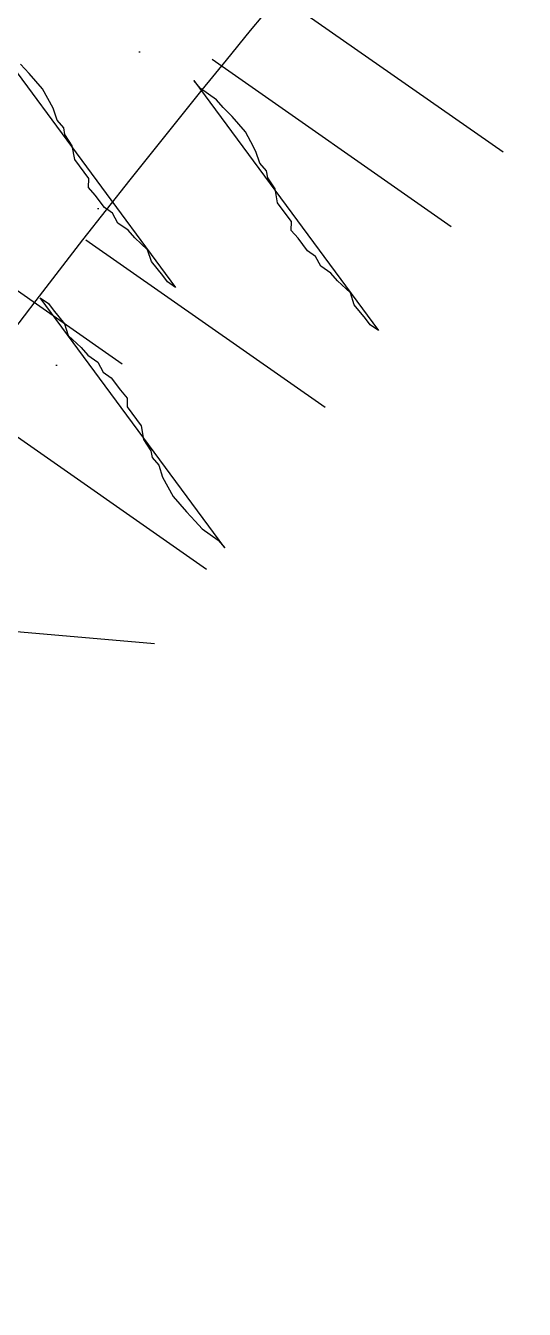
# Model space of a CAD drawing. Extents: x 3694 to 117786, y 20013 to 108631.
# Drawn here: x 25941.9 to 25976.3, y 33160 to 33248.5 of the extents above; entities that cross this region are included whole.
import ezdxf

# ---------------------------------------------------------------- set-up
doc = ezdxf.new("R2010")
doc.units = 0
doc.header["$LTSCALE"] = 1000
doc.header["$MEASUREMENT"] = 0
doc.layers.add('家具', color=253, linetype='Continuous')

msp = doc.modelspace()

# ---------------------------------------------------------------- hatches: boundary and pattern name
at = {"layer": '家具'}
h = msp.add_hatch(dxfattribs=at)
h.set_pattern_fill('DOTS', color=8, scale=335.28, angle=-90, style=0)
h.set_pattern_definition([(270, (-1566.307, 12540.708), (-20.955, -10.4775), [0, -20.955])])
edge = h.paths.add_edge_path()
edge.add_spline(control_points=[(25662.777, 31423.875), (25660.953, 31432.931), (25659.17, 31441.962), (25653.734, 31470.369), (25650.301, 31489.66), (25644.358, 31528.062), (25641.902, 31547.102), (25637.306, 31591.673), (25635.43, 31617.278), (25630.671, 31694.982), (25628.646, 31748.087), (25621.734, 31828.789), (25618.792, 31855.841), (25612.716, 31896.461), (25610.413, 31910.007), (25605.131, 31937.078), (25602.127, 31950.665), (25594.767, 31980.141), (25590.333, 31995.866), (25582.625, 32021.996), (25579.416, 32032.546), (25576.24, 32042.985)], knot_values=[0.007594, 0.007594, 0.007594, 0.007594, 1.009332, 1.009332, 3.166904, 3.166904, 5.324476, 5.324476, 8.146714, 8.146714, 13.786985, 13.786985, 16.607121, 16.607121, 18.017189, 18.017189, 19.427256, 19.427256, 21.1184, 21.1184, 22.28816, 22.28816, 22.28816, 22.28816], degree=3, periodic=0)
edge.add_ellipse((27492.811, 32604.789), major_axis=(-1412.244, 1412.244), ratio=1, start_angle=48.557148, end_angle=61.337437, ccw=False)
edge.add_ellipse((27492.811, 32356.958), major_axis=(-1412.244, 1412.244), ratio=1, start_angle=28.662563, end_angle=41.442852, ccw=False)
edge.add_spline(control_points=[(25576.24, 32918.763), (25579.416, 32929.201), (25582.625, 32939.752), (25590.333, 32965.882), (25594.767, 32981.607), (25602.127, 33011.082), (25605.131, 33024.669), (25610.413, 33051.74), (25612.716, 33065.287), (25618.792, 33105.906), (25621.734, 33132.958), (25626.823, 33192.378), (25628.665, 33224.642), (25630.386, 33256.515)], knot_values=[0.007594, 0.007594, 0.007594, 0.007594, 1.177354, 1.177354, 2.868498, 2.868498, 4.278566, 4.278566, 5.688634, 5.688634, 8.508769, 8.508769, 11.917873, 11.917873, 11.917873, 11.917873], degree=3, periodic=0)
edge.add_ellipse((25636.152, 33278.944), major_axis=(16.375, 16.375), ratio=1, start_angle=210.58246, end_angle=224.19648)
edge.add_ellipse((25771.723, 33642.901), major_axis=(-290.107, 290.107), ratio=1, start_angle=115.65651, end_angle=125.45708)
edge.add_ellipse((24991.425, 33119.497), major_axis=(-510.616, 510.616), ratio=1, start_angle=213.721551, end_angle=234.469816, ccw=False)
edge.add_ellipse((21224.429, 32647.692), major_axis=(-3173.046, 3173.046), ratio=1, start_angle=218.357975, end_angle=229.22468, ccw=False)
edge.add_ellipse((24683.472, 31745.345), major_axis=(-756.088, 756.088), ratio=1, start_angle=220.522212, end_angle=246.006973, ccw=False)
edge.add_ellipse((25763.129, 31635.847), major_axis=(-20.775, 20.775), ratio=1, start_angle=-17.31395, end_angle=60.65031)
edge.add_ellipse((26021.409, 31879.249), major_axis=(269.526, 269.526), ratio=1, start_angle=176.25132, end_angle=213.93034)
edge.add_ellipse((26296.874, 31659.291), major_axis=(-269.545, 269.545), ratio=1, start_angle=68.84747, end_angle=70.56357)
edge.add_ellipse((26012.173, 29992.039), major_axis=(1063.437, 1063.437), ratio=1, start_angle=47.255077, end_angle=54.694715)
edge.add_ellipse((25808.486, 31263.72), major_axis=(153.102, 153.102), ratio=1, start_angle=58.23516, end_angle=87.29579)
edge = h.paths.add_edge_path()
edge.add_ellipse((25722.494, 31307.444), major_axis=(-59.621, 59.621), ratio=1, start_angle=82.28214, end_angle=111.86653, ccw=False)
edge.add_ellipse((25771.286, 31335.437), major_axis=(99.196, 99.196), ratio=1, start_angle=154.31922, end_angle=169.30677, ccw=False)
edge.add_ellipse((25896.084, 32846.249), major_axis=(1116.039, 1116.039), ratio=1, start_angle=215.621951, end_angle=236.675883)
edge.add_spline(control_points=[(26215.496, 31300.59), (26215.694, 31298.404), (26216.548, 31288.817), (26217.136, 31278.805), (26217.991, 31269.406)], knot_values=[0, 0, 0, 0, 0.241803, 1.05283, 1.05283, 1.05283, 1.05283], degree=3, periodic=0)
edge.add_ellipse((26255.903, 31272.706), major_axis=(-26.909, 26.909), ratio=1, start_angle=49.72716, end_angle=121.22323)
edge.add_ellipse((25925.72, 35279.249), major_axis=(2868.191, 2868.191), ratio=1, start_angle=221.659547, end_angle=229.540688, ccw=False)
edge = h.paths.add_edge_path()
edge.add_ellipse((25722.494, 33654.304), major_axis=(59.621, 59.621), ratio=1, start_angle=68.13347, end_angle=97.71786, ccw=False)
edge.add_ellipse((25925.72, 29682.499), major_axis=(-2868.191, 2868.191), ratio=1, start_angle=310.455896, end_angle=318.340453, ccw=False)
edge.add_ellipse((26256.079, 33689.006), major_axis=(-26.909, 26.909), ratio=1, start_angle=-31.32365, end_angle=40.01653)
edge.add_spline(control_points=[(26218.167, 33692.312), (26217.831, 33688.615), (26217.556, 33685.18), (26217.31, 33681.917)], knot_values=[0, 0, 0, 0, 0.318986, 0.318986, 0.318986, 0.318986], degree=3, periodic=0)
edge.add_ellipse((25787.822, 30136.051), major_axis=(-2525.632, 2525.632), ratio=1, start_angle=-51.906227, end_angle=-42.875408)
edge = h.paths.add_edge_path()
edge.add_ellipse((25936.381, 33218.451), major_axis=(221.162, 221.162), ratio=1, start_angle=249.06802, end_angle=320.144, ccw=False)
edge.add_ellipse((25845.658, 32959.009), major_axis=(-155.448, 155.448), ratio=1, start_angle=155.11893, end_angle=218.17184, ccw=False)
edge.add_ellipse((26469.11, 32583.909), major_axis=(405.324, 405.324), ratio=1, start_angle=117.886425, end_angle=164.473767)
edge.add_ellipse((25759.097, 32002.767), major_axis=(258.823, 258.823), ratio=1, start_angle=319.49374, end_angle=369.80173, ccw=False)
edge.add_ellipse((26033.543, 31769.302), major_axis=(196.089, 196.089), ratio=1, start_angle=323.30763, end_angle=385.96152, ccw=False)
edge.add_ellipse((25947.612, 31313.071), major_axis=(433.678, 433.678), ratio=1, start_angle=340.121822, end_angle=369.018877, ccw=False)
edge.add_ellipse((10815.442, 32429.689), major_axis=(-11109.226, 11109.226), ratio=1, start_angle=221.285609, end_angle=221.8758327, ccw=False)
edge.add_spline(control_points=[(26493.258, 31411.896), (26486.23, 31411.454), (26479.085, 31411.354), (26471.579, 31411.634)], knot_values=[2.29351, 2.29351, 2.29351, 2.29351, 2.979733, 2.979733, 2.979733, 2.979733], degree=3, periodic=0)
edge.add_spline(control_points=[(26471.579, 31411.634), (26467.36, 31411.792), (26456.005, 31412.52), (26440.029, 31414.579), (26443.69, 31428.325), (26439.951, 31432.101), (26437.174, 31433.679)], knot_values=[2.979733, 2.979733, 2.979733, 2.979733, 3.365456, 3.990522, 4.278466, 4.605763, 4.605763, 4.605763, 4.605763], degree=3, periodic=0)
edge.add_spline(control_points=[(26437.174, 31433.679), (26434.388, 31435.261), (26430.808, 31436.41), (26427.229, 31437.558)], knot_values=[4.605763, 4.605763, 4.605763, 4.605763, 4.934211, 4.934211, 4.934211, 4.934211], degree=3, periodic=0)
edge.add_ellipse((26012.173, 29992.039), major_axis=(-1063.437, 1063.437), ratio=1, start_angle=-61.020506, end_angle=-52.795633)
edge.add_ellipse((26083.494, 31751.848), major_axis=(-212.583, 212.583), ratio=1, start_angle=161.18693, end_angle=194.36645)
edge.add_ellipse((26083.397, 31433.228), major_axis=(217.18, 217.18), ratio=1, start_angle=347.58973, end_angle=388.97478)
edge.add_ellipse((25731.362, 31559.842), major_axis=(331.087, 331.087), ratio=1, start_angle=336.10373, end_angle=362.15361)
edge.add_ellipse((26298.481, 31544.487), major_axis=(-308.614, 308.614), ratio=1, start_angle=-10.26045, end_angle=-2.05338)
edge.add_spline(control_points=[(26001.123, 31863.961), (25992.171, 31856.912), (25969.728, 31839.24), (25979.505, 31902.483), (25956.491, 31937.537), (25929.265, 31997.138), (25961.862, 32062.768), (25942.62, 32144.534), (25926.684, 32231.365), (25867.001, 32267.501), (25858.378, 32323.045), (25825.52, 32311.225), (25824.034, 32328.39), (25823.354, 32337.327)], knot_values=[28.726228, 28.726228, 28.726228, 28.726228, 29.65137, 31.045535, 32.970907, 34.80046, 37.537981, 40.132447, 43.737998, 46.299248, 47.538816, 48.20545, 48.984057, 48.984057, 48.984057, 48.984057], degree=3, periodic=0)
edge.add_ellipse((32110.242, 32499.066), major_axis=(-4446.972, 4446.972), ratio=1, start_angle=42.8462664, end_angle=46.4736959, ccw=False)
edge.add_spline(control_points=[(25825.716, 32735.411), (25827.118, 32749.297), (25830.295, 32773.805), (25873.863, 32804.819), (25894.591, 32873.398), (25930.041, 32937.043), (25918.779, 33008.53), (25955.538, 33031.184), (25987.898, 33118.038), (25988.469, 33096.799)], knot_values=[0, 0, 0, 0, 1.426784, 2.507846, 5.446644, 8.794162, 10.36551, 12.195062, 14.476347, 14.476347, 14.476347, 14.476347], degree=3, periodic=0)
edge.add_ellipse((25595.369, 33351.181), major_axis=(-331.087, 331.087), ratio=1, start_angle=192.09233, end_angle=216.81003)
edge.add_ellipse((25910.204, 33553.267), major_axis=(217.18, 217.18), ratio=1, start_angle=253.93898, end_angle=295.32403)
edge.add_ellipse((25981.505, 33242.728), major_axis=(-212.583, 212.583), ratio=1, start_angle=268.54731, end_angle=274.8553)
edge.add_ellipse((26015.71, 34854.622), major_axis=(-983.775, 983.775), ratio=1, start_angle=141.588156, end_angle=151.911973)
edge.add_spline(control_points=[(26420.433, 33523.522), (26425.943, 33525.33), (26431.453, 33527.138), (26434.042, 33530.521)], knot_values=[4.42753, 4.42753, 4.42753, 4.42753, 4.934211, 4.934211, 4.934211, 4.934211], degree=3, periodic=0)
edge.add_ellipse((25941.613, 33650.242), major_axis=(-358.343, 358.343), ratio=1, start_angle=172.18363, end_angle=211.33518, ccw=False)
h = msp.add_hatch(dxfattribs=at)
h.set_pattern_fill('DOTS', color=8, scale=178.816, angle=-75.176, style=0)
h.set_pattern_definition([(255.176, (7759.612, 27199.551), (-12.2337153, -2.5426225), [0, -11.176])])
edge = h.paths.add_edge_path(flags=17)
edge.add_ellipse((25774.302, 33090.612), major_axis=(-23.26, 23.26), ratio=1, start_angle=182.60537, end_angle=232.40163)
edge.add_ellipse((25890.194, 33110.435), major_axis=(59.905, 59.905), ratio=1, start_angle=145.60081, end_angle=189.34155)
edge.add_ellipse((25840.794, 33088.199), major_axis=(-32.95, 32.95), ratio=1, start_angle=70.09755, end_angle=135.01714, ccw=False)
edge = h.paths.add_edge_path(flags=17)
edge.add_ellipse((26482.876, 32815.345), major_axis=(481.375, 481.375), ratio=1, start_angle=115.588271, end_angle=116.322923, ccw=False)
edge.add_ellipse((25895.611, 33038.865), major_axis=(38.8, 38.8), ratio=1, start_angle=132.14226, end_angle=203.63661)
edge.add_ellipse((25868.368, 32967.638), major_axis=(-15.128, 15.128), ratio=1, start_angle=-64.82178, end_angle=72.18619)
edge.add_ellipse((25925.105, 33007.885), major_axis=(-64.198, 64.198), ratio=1, start_angle=28.71094, end_angle=78.43247, ccw=False)
edge = h.paths.add_edge_path()
edge.add_ellipse((26097.69, 32987.554), major_axis=(-242.037, 242.037), ratio=1, start_angle=-26.28459, end_angle=23.32578, ccw=False)
edge.add_spline(control_points=[(25987.859, 33311.747), (25997.22, 33316.078), (26009.133, 33321.589), (26015.995, 33313.951), (26017.253, 33311.973)], knot_values=[0, 0, 0, 0, 1.422385, 1.810205, 1.810205, 1.810205, 1.810205], degree=3, periodic=0)
edge.add_ellipse((26482.876, 32815.345), major_axis=(481.375, 481.375), ratio=1, start_angle=88.154505, end_angle=92.747363)
edge.add_ellipse((26068.388, 32980.85), major_axis=(216.102, 216.102), ratio=1, start_angle=62.01055, end_angle=113.1092)
edge.add_ellipse((26200.639, 32878.761), major_axis=(331.349, 331.349), ratio=1, start_angle=107.54703, end_angle=150.43255)
edge.add_ellipse((26734.63, 32591.753), major_axis=(706.377, 706.377), ratio=1, start_angle=125.649127, end_angle=128.253621)
edge.add_spline(control_points=[(25742.579, 32709.107), (25738.941, 32709.899), (25728.592, 32714.872), (25728.789, 32726.915), (25728.922, 32735.045)], knot_values=[0, 0, 0, 0, 0.581976, 1.791185, 1.791185, 1.791185, 1.791185], degree=3, periodic=0)
edge.add_ellipse((26227.638, 32861.201), major_axis=(-363.754, 363.754), ratio=1, start_angle=15.56956, end_angle=59.19578, ccw=False)
edge = h.paths.add_edge_path()
edge.add_spline(control_points=[(25770.765, 32721.979), (25765.222, 32716.199), (25757.517, 32708.166), (25745.694, 32708.429), (25742.579, 32709.107)], knot_values=[1.791185, 1.791185, 1.791185, 1.791185, 3.069002, 3.567392, 3.567392, 3.567392, 3.567392], degree=3, periodic=0)
edge.add_ellipse((26734.63, 32591.753), major_axis=(706.377, 706.377), ratio=1, start_angle=125.649127, end_angle=128.253621, ccw=False)
edge.add_ellipse((25518.623, 33078.033), major_axis=(281.069, 281.069), ratio=1, start_angle=260.40958, end_angle=304.1078)
edge.add_ellipse((25554.973, 33238.835), major_axis=(300.796, 300.796), ratio=1, start_angle=281.31824, end_angle=319.61926)
edge.add_ellipse((26482.876, 32815.345), major_axis=(-481.375, 481.375), ratio=1, start_angle=-1.845495, end_angle=2.747363, ccw=False)
edge.add_spline(control_points=[(26017.253, 33311.973), (26019.164, 33308.971), (26023.491, 33297.463), (26023.999, 33287.162), (26024.339, 33280.25)], knot_values=[1.810205, 1.810205, 1.810205, 1.810205, 2.398758, 3.598447, 3.598447, 3.598447, 3.598447], degree=3, periodic=0)
edge.add_ellipse((25636.171, 33260.917), major_axis=(-274.817, 274.817), ratio=1, start_angle=183.0275, end_angle=227.85133, ccw=False)
edge.add_ellipse((25621.126, 32986.963), major_axis=(-215.184, 215.184), ratio=1, start_angle=164.45369, end_angle=227.6435, ccw=False)

# ---------------------------------------------------------------- linework, layer by layer
at = {"layer": '家具', "color": 8, "linetype": 'Continuous'}
for p, q in [((25958.374, 33251.347, 0), (25974.877, 33239.815, 0)), ((25958.374, 33251.347, 0), (25974.877, 33239.815, 0)), ((25958.374, 33251.347, 0), (25974.877, 33239.815, 0)), ((25958.374, 33251.347, 0), (25974.877, 33239.815, 0)), ((25939.529, 33247.709, 0), (25952.274, 33230.471, 0)), ((25939.529, 33247.709, 0), (25952.274, 33230.471, 0)), ((25939.529, 33247.709, 0), (25952.274, 33230.471, 0)), ((25939.529, 33247.709, 0), (25952.274, 33230.471, 0)), ((25954.79, 33246.217, 0), (25971.292, 33234.685, 0)), ((25954.79, 33246.217, 0), (25971.292, 33234.685, 0)), ((25954.79, 33246.217, 0), (25971.292, 33234.685, 0)), ((25954.79, 33246.217, 0), (25971.292, 33234.685, 0)), ((25942.175, 33245.235, 0), (25941.573, 33245.864, 0)), ((25942.175, 33245.235, 0), (25941.573, 33245.864, 0)), ((25942.175, 33245.235, 0), (25941.573, 33245.864, 0)), ((25942.175, 33245.235, 0), (25941.573, 33245.864, 0)), ((25942.637, 33244.703, 0), (25942.175, 33245.235, 0)), ((25942.637, 33244.703, 0), (25942.175, 33245.235, 0)), ((25942.637, 33244.703, 0), (25942.175, 33245.235, 0)), ((25942.637, 33244.703, 0), (25942.175, 33245.235, 0)), ((25943.099, 33244.172, 0), (25942.637, 33244.703, 0)), ((25943.099, 33244.172, 0), (25942.637, 33244.703, 0)), ((25943.099, 33244.172, 0), (25942.637, 33244.703, 0)), ((25943.099, 33244.172, 0), (25942.637, 33244.703, 0)), ((25953.985, 33244.202, 0), (25953.523, 33244.733, 0)), ((25953.523, 33244.733, 0), (25966.267, 33227.495, 0)), ((25953.985, 33244.202, 0), (25953.523, 33244.733, 0)), ((25953.523, 33244.733, 0), (25966.267, 33227.495, 0)), ((25953.985, 33244.202, 0), (25953.523, 33244.733, 0)), ((25953.523, 33244.733, 0), (25966.267, 33227.495, 0)), ((25953.985, 33244.202, 0), (25953.523, 33244.733, 0)), ((25953.523, 33244.733, 0), (25966.267, 33227.495, 0)), ((25943.464, 33243.501, 0), (25943.099, 33244.172, 0)), ((25943.464, 33243.501, 0), (25943.099, 33244.172, 0)), ((25943.464, 33243.501, 0), (25943.099, 33244.172, 0)), ((25943.464, 33243.501, 0), (25943.099, 33244.172, 0)), ((25943.828, 33242.83, 0), (25943.464, 33243.501, 0)), ((25943.828, 33242.83, 0), (25943.464, 33243.501, 0)), ((25943.828, 33242.83, 0), (25943.464, 33243.501, 0)), ((25943.828, 33242.83, 0), (25943.464, 33243.501, 0)), ((25954.545, 33243.811, 0), (25953.985, 33244.202, 0)), ((25954.545, 33243.811, 0), (25953.985, 33244.202, 0)), ((25954.545, 33243.811, 0), (25953.985, 33244.202, 0)), ((25954.545, 33243.811, 0), (25953.985, 33244.202, 0)), ((25955.104, 33243.419, 0), (25954.545, 33243.811, 0)), ((25955.104, 33243.419, 0), (25954.545, 33243.811, 0)), ((25955.104, 33243.419, 0), (25954.545, 33243.811, 0)), ((25955.104, 33243.419, 0), (25954.545, 33243.811, 0)), ((25955.567, 33242.888, 0), (25955.104, 33243.419, 0)), ((25955.567, 33242.888, 0), (25955.104, 33243.419, 0)), ((25955.567, 33242.888, 0), (25955.104, 33243.419, 0)), ((25955.567, 33242.888, 0), (25955.104, 33243.419, 0)), ((25944.095, 33242.018, 0), (25943.828, 33242.83, 0)), ((25944.095, 33242.018, 0), (25943.828, 33242.83, 0)), ((25944.095, 33242.018, 0), (25943.828, 33242.83, 0)), ((25944.095, 33242.018, 0), (25943.828, 33242.83, 0)), ((25956.169, 33242.259, 0), (25955.567, 33242.888, 0)), ((25956.169, 33242.259, 0), (25955.567, 33242.888, 0)), ((25956.169, 33242.259, 0), (25955.567, 33242.888, 0)), ((25956.169, 33242.259, 0), (25955.567, 33242.888, 0)), ((25944.557, 33241.487, 0), (25944.095, 33242.018, 0)), ((25944.557, 33241.487, 0), (25944.095, 33242.018, 0)), ((25944.557, 33241.487, 0), (25944.095, 33242.018, 0)), ((25944.557, 33241.487, 0), (25944.095, 33242.018, 0)), ((25956.631, 33241.728, 0), (25956.169, 33242.259, 0)), ((25956.631, 33241.728, 0), (25956.169, 33242.259, 0)), ((25956.631, 33241.728, 0), (25956.169, 33242.259, 0)), ((25956.631, 33241.728, 0), (25956.169, 33242.259, 0)), ((25957.093, 33241.197, 0), (25956.631, 33241.728, 0)), ((25957.093, 33241.197, 0), (25956.631, 33241.728, 0)), ((25957.093, 33241.197, 0), (25956.631, 33241.728, 0)), ((25957.093, 33241.197, 0), (25956.631, 33241.728, 0)), ((25944.641, 33241.012, 0), (25944.557, 33241.487, 0)), ((25944.641, 33241.012, 0), (25944.557, 33241.487, 0)), ((25944.641, 33241.012, 0), (25944.557, 33241.487, 0)), ((25944.641, 33241.012, 0), (25944.557, 33241.487, 0)), ((25945.145, 33240.243, 0), (25944.641, 33241.012, 0)), ((25945.145, 33240.243, 0), (25944.641, 33241.012, 0)), ((25945.145, 33240.243, 0), (25944.641, 33241.012, 0)), ((25945.145, 33240.243, 0), (25944.641, 33241.012, 0)), ((25957.457, 33240.525, 0), (25957.093, 33241.197, 0)), ((25957.457, 33240.525, 0), (25957.093, 33241.197, 0)), ((25957.457, 33240.525, 0), (25957.093, 33241.197, 0)), ((25957.457, 33240.525, 0), (25957.093, 33241.197, 0)), ((25945.314, 33239.291, 0), (25945.145, 33240.243, 0)), ((25945.314, 33239.291, 0), (25945.145, 33240.243, 0)), ((25945.314, 33239.291, 0), (25945.145, 33240.243, 0)), ((25945.314, 33239.291, 0), (25945.145, 33240.243, 0)), ((25957.821, 33239.854, 0), (25957.457, 33240.525, 0)), ((25957.821, 33239.854, 0), (25957.457, 33240.525, 0)), ((25957.821, 33239.854, 0), (25957.457, 33240.525, 0)), ((25957.821, 33239.854, 0), (25957.457, 33240.525, 0)), ((25958.088, 33239.043, 0), (25957.821, 33239.854, 0)), ((25958.088, 33239.043, 0), (25957.821, 33239.854, 0)), ((25958.088, 33239.043, 0), (25957.821, 33239.854, 0)), ((25958.088, 33239.043, 0), (25957.821, 33239.854, 0)), ((25945.636, 33238.858, 0), (25945.314, 33239.291, 0)), ((25945.636, 33238.858, 0), (25945.314, 33239.291, 0)), ((25945.636, 33238.858, 0), (25945.314, 33239.291, 0)), ((25945.636, 33238.858, 0), (25945.314, 33239.291, 0)), ((25958.55, 33238.512, 0), (25958.088, 33239.043, 0)), ((25958.55, 33238.512, 0), (25958.088, 33239.043, 0)), ((25958.55, 33238.512, 0), (25958.088, 33239.043, 0)), ((25958.55, 33238.512, 0), (25958.088, 33239.043, 0)), ((25946.279, 33237.992, 0), (25945.636, 33238.858, 0)), ((25946.279, 33237.992, 0), (25945.636, 33238.858, 0)), ((25946.279, 33237.992, 0), (25945.636, 33238.858, 0)), ((25946.279, 33237.992, 0), (25945.636, 33238.858, 0)), ((25958.634, 33238.036, 0), (25958.55, 33238.512, 0)), ((25958.634, 33238.036, 0), (25958.55, 33238.512, 0)), ((25958.634, 33238.036, 0), (25958.55, 33238.512, 0)), ((25958.634, 33238.036, 0), (25958.55, 33238.512, 0)), ((25946.266, 33237.376, 0), (25946.279, 33237.992, 0)), ((25946.266, 33237.376, 0), (25946.279, 33237.992, 0)), ((25946.266, 33237.376, 0), (25946.279, 33237.992, 0)), ((25946.266, 33237.376, 0), (25946.279, 33237.992, 0)), ((25946.728, 33236.845, 0), (25946.266, 33237.376, 0)), ((25946.728, 33236.845, 0), (25946.266, 33237.376, 0)), ((25946.728, 33236.845, 0), (25946.266, 33237.376, 0)), ((25946.728, 33236.845, 0), (25946.266, 33237.376, 0)), ((25959.139, 33237.267, 0), (25958.634, 33238.036, 0)), ((25959.139, 33237.267, 0), (25958.634, 33238.036, 0)), ((25959.139, 33237.267, 0), (25958.634, 33238.036, 0)), ((25959.139, 33237.267, 0), (25958.634, 33238.036, 0)), ((25959.307, 33236.316, 0), (25959.139, 33237.267, 0)), ((25959.307, 33236.316, 0), (25959.139, 33237.267, 0)), ((25959.307, 33236.316, 0), (25959.139, 33237.267, 0)), ((25959.307, 33236.316, 0), (25959.139, 33237.267, 0)), ((25932.09, 33236.734, 0), (25948.592, 33225.202, 0)), ((25932.09, 33236.734, 0), (25948.592, 33225.202, 0)), ((25932.09, 33236.734, 0), (25948.592, 33225.202, 0)), ((25932.09, 33236.734, 0), (25948.592, 33225.202, 0)), ((25947.372, 33235.978, 0), (25946.728, 33236.845, 0)), ((25947.372, 33235.978, 0), (25946.728, 33236.845, 0)), ((25947.372, 33235.978, 0), (25946.728, 33236.845, 0)), ((25947.372, 33235.978, 0), (25946.728, 33236.845, 0)), ((25959.629, 33235.882, 0), (25959.307, 33236.316, 0)), ((25959.629, 33235.882, 0), (25959.307, 33236.316, 0)), ((25959.629, 33235.882, 0), (25959.307, 33236.316, 0)), ((25959.629, 33235.882, 0), (25959.307, 33236.316, 0)), ((25947.932, 33235.587, 0), (25947.372, 33235.978, 0)), ((25947.932, 33235.587, 0), (25947.372, 33235.978, 0)), ((25947.932, 33235.587, 0), (25947.372, 33235.978, 0)), ((25947.932, 33235.587, 0), (25947.372, 33235.978, 0)), ((25948.297, 33234.916, 0), (25947.932, 33235.587, 0)), ((25948.297, 33234.916, 0), (25947.932, 33235.587, 0)), ((25948.297, 33234.916, 0), (25947.932, 33235.587, 0)), ((25948.297, 33234.916, 0), (25947.932, 33235.587, 0)), ((25960.273, 33235.016, 0), (25959.629, 33235.882, 0)), ((25960.273, 33235.016, 0), (25959.629, 33235.882, 0)), ((25960.273, 33235.016, 0), (25959.629, 33235.882, 0)), ((25960.273, 33235.016, 0), (25959.629, 33235.882, 0)), ((25948.997, 33234.427, 0), (25948.297, 33234.916, 0)), ((25948.997, 33234.427, 0), (25948.297, 33234.916, 0)), ((25948.997, 33234.427, 0), (25948.297, 33234.916, 0)), ((25948.997, 33234.427, 0), (25948.297, 33234.916, 0)), ((25960.259, 33234.401, 0), (25960.273, 33235.016, 0)), ((25960.259, 33234.401, 0), (25960.273, 33235.016, 0)), ((25960.259, 33234.401, 0), (25960.273, 33235.016, 0)), ((25960.259, 33234.401, 0), (25960.273, 33235.016, 0)), ((25946.083, 33233.758, 0), (25962.585, 33222.226, 0)), ((25946.083, 33233.758, 0), (25962.585, 33222.226, 0)), ((25946.083, 33233.758, 0), (25962.585, 33222.226, 0)), ((25946.083, 33233.758, 0), (25962.585, 33222.226, 0)), ((25949.459, 33233.896, 0), (25948.997, 33234.427, 0)), ((25949.459, 33233.896, 0), (25948.997, 33234.427, 0)), ((25949.459, 33233.896, 0), (25948.997, 33234.427, 0)), ((25949.459, 33233.896, 0), (25948.997, 33234.427, 0)), ((25950.341, 33233.071, 0), (25949.459, 33233.896, 0)), ((25950.341, 33233.071, 0), (25949.459, 33233.896, 0)), ((25950.341, 33233.071, 0), (25949.459, 33233.896, 0)), ((25950.341, 33233.071, 0), (25949.459, 33233.896, 0)), ((25960.721, 33233.869, 0), (25960.259, 33234.401, 0)), ((25960.721, 33233.869, 0), (25960.259, 33234.401, 0)), ((25960.721, 33233.869, 0), (25960.259, 33234.401, 0)), ((25960.721, 33233.869, 0), (25960.259, 33234.401, 0)), ((25961.366, 33233.002, 0), (25960.721, 33233.869, 0)), ((25961.366, 33233.002, 0), (25960.721, 33233.869, 0)), ((25961.366, 33233.002, 0), (25960.721, 33233.869, 0)), ((25961.366, 33233.002, 0), (25960.721, 33233.869, 0)), ((25950.608, 33232.26, 0), (25950.341, 33233.071, 0)), ((25950.608, 33232.26, 0), (25950.341, 33233.071, 0)), ((25950.608, 33232.26, 0), (25950.341, 33233.071, 0)), ((25950.608, 33232.26, 0), (25950.341, 33233.071, 0)), ((25961.926, 33232.611, 0), (25961.366, 33233.002, 0)), ((25961.926, 33232.611, 0), (25961.366, 33233.002, 0)), ((25961.926, 33232.611, 0), (25961.366, 33233.002, 0)), ((25961.926, 33232.611, 0), (25961.366, 33233.002, 0)), ((25951.392, 33231.295, 0), (25950.608, 33232.26, 0)), ((25951.392, 33231.295, 0), (25950.608, 33232.26, 0)), ((25951.392, 33231.295, 0), (25950.608, 33232.26, 0)), ((25951.392, 33231.295, 0), (25950.608, 33232.26, 0)), ((25962.29, 33231.941, 0), (25961.926, 33232.611, 0)), ((25962.29, 33231.941, 0), (25961.926, 33232.611, 0)), ((25962.29, 33231.941, 0), (25961.926, 33232.611, 0)), ((25962.29, 33231.941, 0), (25961.926, 33232.611, 0)), ((25962.99, 33231.452, 0), (25962.29, 33231.941, 0)), ((25962.99, 33231.452, 0), (25962.29, 33231.941, 0)), ((25962.99, 33231.452, 0), (25962.29, 33231.941, 0)), ((25962.99, 33231.452, 0), (25962.29, 33231.941, 0)), ((25951.714, 33230.862, 0), (25951.392, 33231.295, 0)), ((25951.714, 33230.862, 0), (25951.392, 33231.295, 0)), ((25951.714, 33230.862, 0), (25951.392, 33231.295, 0)), ((25951.714, 33230.862, 0), (25951.392, 33231.295, 0)), ((25963.452, 33230.92, 0), (25962.99, 33231.452, 0)), ((25963.452, 33230.92, 0), (25962.99, 33231.452, 0)), ((25963.452, 33230.92, 0), (25962.99, 33231.452, 0)), ((25963.452, 33230.92, 0), (25962.99, 33231.452, 0)), ((25952.274, 33230.471, 0), (25951.714, 33230.862, 0)), ((25952.274, 33230.471, 0), (25951.714, 33230.862, 0)), ((25952.274, 33230.471, 0), (25951.714, 33230.862, 0)), ((25952.274, 33230.471, 0), (25951.714, 33230.862, 0)), ((25964.334, 33230.096, 0), (25963.452, 33230.92, 0)), ((25964.334, 33230.096, 0), (25963.452, 33230.92, 0)), ((25964.334, 33230.096, 0), (25963.452, 33230.92, 0)), ((25964.334, 33230.096, 0), (25963.452, 33230.92, 0)), ((25942.937, 33229.752, 0), (25943.497, 33229.36, 0)), ((25955.681, 33212.514, 0), (25942.937, 33229.752, 0)), ((25942.937, 33229.752, 0), (25943.497, 33229.36, 0)), ((25955.681, 33212.514, 0), (25942.937, 33229.752, 0)), ((25942.937, 33229.752, 0), (25943.497, 33229.36, 0)), ((25955.681, 33212.514, 0), (25942.937, 33229.752, 0)), ((25942.937, 33229.752, 0), (25943.497, 33229.36, 0)), ((25955.681, 33212.514, 0), (25942.937, 33229.752, 0)), ((25943.497, 33229.36, 0), (25943.819, 33228.927, 0)), ((25943.497, 33229.36, 0), (25943.819, 33228.927, 0)), ((25943.497, 33229.36, 0), (25943.819, 33228.927, 0)), ((25943.497, 33229.36, 0), (25943.819, 33228.927, 0)), ((25964.601, 33229.284, 0), (25964.334, 33230.096, 0)), ((25964.601, 33229.284, 0), (25964.334, 33230.096, 0)), ((25964.601, 33229.284, 0), (25964.334, 33230.096, 0)), ((25964.601, 33229.284, 0), (25964.334, 33230.096, 0)), ((25965.385, 33228.32, 0), (25964.601, 33229.284, 0)), ((25965.385, 33228.32, 0), (25964.601, 33229.284, 0)), ((25965.385, 33228.32, 0), (25964.601, 33229.284, 0)), ((25965.385, 33228.32, 0), (25964.601, 33229.284, 0)), ((25943.819, 33228.927, 0), (25944.603, 33227.962, 0)), ((25943.819, 33228.927, 0), (25944.603, 33227.962, 0)), ((25943.819, 33228.927, 0), (25944.603, 33227.962, 0)), ((25943.819, 33228.927, 0), (25944.603, 33227.962, 0)), ((25944.603, 33227.962, 0), (25944.869, 33227.151, 0)), ((25944.603, 33227.962, 0), (25944.869, 33227.151, 0)), ((25944.603, 33227.962, 0), (25944.869, 33227.151, 0)), ((25944.603, 33227.962, 0), (25944.869, 33227.151, 0)), ((25965.707, 33227.886, 0), (25965.385, 33228.32, 0)), ((25965.707, 33227.886, 0), (25965.385, 33228.32, 0)), ((25965.707, 33227.886, 0), (25965.385, 33228.32, 0)), ((25965.707, 33227.886, 0), (25965.385, 33228.32, 0)), ((25966.267, 33227.495, 0), (25965.707, 33227.886, 0)), ((25966.267, 33227.495, 0), (25965.707, 33227.886, 0)), ((25966.267, 33227.495, 0), (25965.707, 33227.886, 0)), ((25966.267, 33227.495, 0), (25965.707, 33227.886, 0)), ((25944.869, 33227.151, 0), (25945.751, 33226.327, 0)), ((25944.869, 33227.151, 0), (25945.751, 33226.327, 0)), ((25944.869, 33227.151, 0), (25945.751, 33226.327, 0)), ((25944.869, 33227.151, 0), (25945.751, 33226.327, 0)), ((25945.751, 33226.327, 0), (25946.213, 33225.796, 0)), ((25945.751, 33226.327, 0), (25946.213, 33225.796, 0)), ((25945.751, 33226.327, 0), (25946.213, 33225.796, 0)), ((25945.751, 33226.327, 0), (25946.213, 33225.796, 0)), ((25946.213, 33225.796, 0), (25946.913, 33225.307, 0)), ((25946.213, 33225.796, 0), (25946.913, 33225.307, 0)), ((25946.213, 33225.796, 0), (25946.913, 33225.307, 0)), ((25946.213, 33225.796, 0), (25946.913, 33225.307, 0)), ((25946.913, 33225.307, 0), (25947.278, 33224.636, 0)), ((25946.913, 33225.307, 0), (25947.278, 33224.636, 0)), ((25946.913, 33225.307, 0), (25947.278, 33224.636, 0)), ((25946.913, 33225.307, 0), (25947.278, 33224.636, 0)), ((25947.278, 33224.636, 0), (25947.837, 33224.245, 0)), ((25947.278, 33224.636, 0), (25947.837, 33224.245, 0)), ((25947.278, 33224.636, 0), (25947.837, 33224.245, 0)), ((25947.278, 33224.636, 0), (25947.837, 33224.245, 0)), ((25947.837, 33224.245, 0), (25948.482, 33223.378, 0)), ((25947.837, 33224.245, 0), (25948.482, 33223.378, 0)), ((25947.837, 33224.245, 0), (25948.482, 33223.378, 0)), ((25947.837, 33224.245, 0), (25948.482, 33223.378, 0)), ((25948.482, 33223.378, 0), (25948.944, 33222.847, 0)), ((25948.482, 33223.378, 0), (25948.944, 33222.847, 0)), ((25948.482, 33223.378, 0), (25948.944, 33222.847, 0)), ((25948.482, 33223.378, 0), (25948.944, 33222.847, 0)), ((25954.414, 33211.03, 0), (25937.912, 33222.561, 0)), ((25954.414, 33211.03, 0), (25937.912, 33222.561, 0)), ((25954.414, 33211.03, 0), (25937.912, 33222.561, 0)), ((25954.414, 33211.03, 0), (25937.912, 33222.561, 0)), ((25948.944, 33222.847, 0), (25948.93, 33222.231, 0)), ((25948.944, 33222.847, 0), (25948.93, 33222.231, 0)), ((25948.944, 33222.847, 0), (25948.93, 33222.231, 0)), ((25948.944, 33222.847, 0), (25948.93, 33222.231, 0)), ((25948.93, 33222.231, 0), (25949.575, 33221.364, 0)), ((25948.93, 33222.231, 0), (25949.575, 33221.364, 0)), ((25948.93, 33222.231, 0), (25949.575, 33221.364, 0)), ((25948.93, 33222.231, 0), (25949.575, 33221.364, 0)), ((25949.575, 33221.364, 0), (25949.897, 33220.931, 0)), ((25949.575, 33221.364, 0), (25949.897, 33220.931, 0)), ((25949.575, 33221.364, 0), (25949.897, 33220.931, 0)), ((25949.575, 33221.364, 0), (25949.897, 33220.931, 0)), ((25949.897, 33220.931, 0), (25950.065, 33219.98, 0)), ((25949.897, 33220.931, 0), (25950.065, 33219.98, 0)), ((25949.897, 33220.931, 0), (25950.065, 33219.98, 0)), ((25949.897, 33220.931, 0), (25950.065, 33219.98, 0)), ((25950.065, 33219.98, 0), (25950.57, 33219.211, 0)), ((25950.065, 33219.98, 0), (25950.57, 33219.211, 0)), ((25950.065, 33219.98, 0), (25950.57, 33219.211, 0)), ((25950.065, 33219.98, 0), (25950.57, 33219.211, 0)), ((25950.57, 33219.211, 0), (25950.654, 33218.735, 0)), ((25950.57, 33219.211, 0), (25950.654, 33218.735, 0)), ((25950.57, 33219.211, 0), (25950.654, 33218.735, 0)), ((25950.57, 33219.211, 0), (25950.654, 33218.735, 0)), ((25950.654, 33218.735, 0), (25951.116, 33218.204, 0)), ((25950.654, 33218.735, 0), (25951.116, 33218.204, 0)), ((25950.654, 33218.735, 0), (25951.116, 33218.204, 0)), ((25950.654, 33218.735, 0), (25951.116, 33218.204, 0)), ((25951.116, 33218.204, 0), (25951.382, 33217.393, 0)), ((25951.116, 33218.204, 0), (25951.382, 33217.393, 0)), ((25951.116, 33218.204, 0), (25951.382, 33217.393, 0)), ((25951.116, 33218.204, 0), (25951.382, 33217.393, 0)), ((25951.382, 33217.393, 0), (25951.747, 33216.721, 0)), ((25951.382, 33217.393, 0), (25951.747, 33216.721, 0)), ((25951.382, 33217.393, 0), (25951.747, 33216.721, 0)), ((25951.382, 33217.393, 0), (25951.747, 33216.721, 0)), ((25951.747, 33216.721, 0), (25952.111, 33216.05, 0)), ((25951.747, 33216.721, 0), (25952.111, 33216.05, 0)), ((25951.747, 33216.721, 0), (25952.111, 33216.05, 0)), ((25951.747, 33216.721, 0), (25952.111, 33216.05, 0)), ((25952.111, 33216.05, 0), (25952.573, 33215.519, 0)), ((25952.111, 33216.05, 0), (25952.573, 33215.519, 0)), ((25952.111, 33216.05, 0), (25952.573, 33215.519, 0)), ((25952.111, 33216.05, 0), (25952.573, 33215.519, 0)), ((25952.573, 33215.519, 0), (25953.035, 33214.988, 0)), ((25952.573, 33215.519, 0), (25953.035, 33214.988, 0)), ((25952.573, 33215.519, 0), (25953.035, 33214.988, 0)), ((25952.573, 33215.519, 0), (25953.035, 33214.988, 0)), ((25953.035, 33214.988, 0), (25953.637, 33214.359, 0)), ((25953.035, 33214.988, 0), (25953.637, 33214.359, 0)), ((25953.035, 33214.988, 0), (25953.637, 33214.359, 0)), ((25953.035, 33214.988, 0), (25953.637, 33214.359, 0)), ((25953.637, 33214.359, 0), (25954.099, 33213.828, 0)), ((25953.637, 33214.359, 0), (25954.099, 33213.828, 0)), ((25953.637, 33214.359, 0), (25954.099, 33213.828, 0)), ((25953.637, 33214.359, 0), (25954.099, 33213.828, 0)), ((25954.099, 33213.828, 0), (25954.659, 33213.437, 0)), ((25954.099, 33213.828, 0), (25954.659, 33213.437, 0)), ((25954.099, 33213.828, 0), (25954.659, 33213.437, 0)), ((25954.099, 33213.828, 0), (25954.659, 33213.437, 0)), ((25954.659, 33213.437, 0), (25955.218, 33213.045, 0)), ((25954.659, 33213.437, 0), (25955.218, 33213.045, 0)), ((25954.659, 33213.437, 0), (25955.218, 33213.045, 0)), ((25954.659, 33213.437, 0), (25955.218, 33213.045, 0)), ((25955.218, 33213.045, 0), (25955.681, 33212.514, 0)), ((25955.218, 33213.045, 0), (25955.681, 33212.514, 0)), ((25955.218, 33213.045, 0), (25955.681, 33212.514, 0)), ((25955.218, 33213.045, 0), (25955.681, 33212.514, 0)), ((25950.829, 33205.9, 0), (25927.67, 33207.904, 0)), ((25950.829, 33205.9, 0), (25927.67, 33207.904, 0)), ((25950.829, 33205.9, 0), (25927.67, 33207.904, 0)), ((25950.829, 33205.9, 0), (25927.67, 33207.904, 0))]:
    msp.add_line(p, q, dxfattribs=at)
at = {"layer": '家具'}
for centre, radius, start, end in [((26097.69, 32987.554, 0), 342.292, 108.71541, 158.32578), ((26482.876, 32815.345, 0), 680.767, 133.154505, 161.669476), ((25636.171, 33260.917, 0), 388.65, 318.0275, 2.85133)]:
    msp.add_arc(centre, radius, start, end, dxfattribs=at)

doc.saveas('drawing.dxf')
